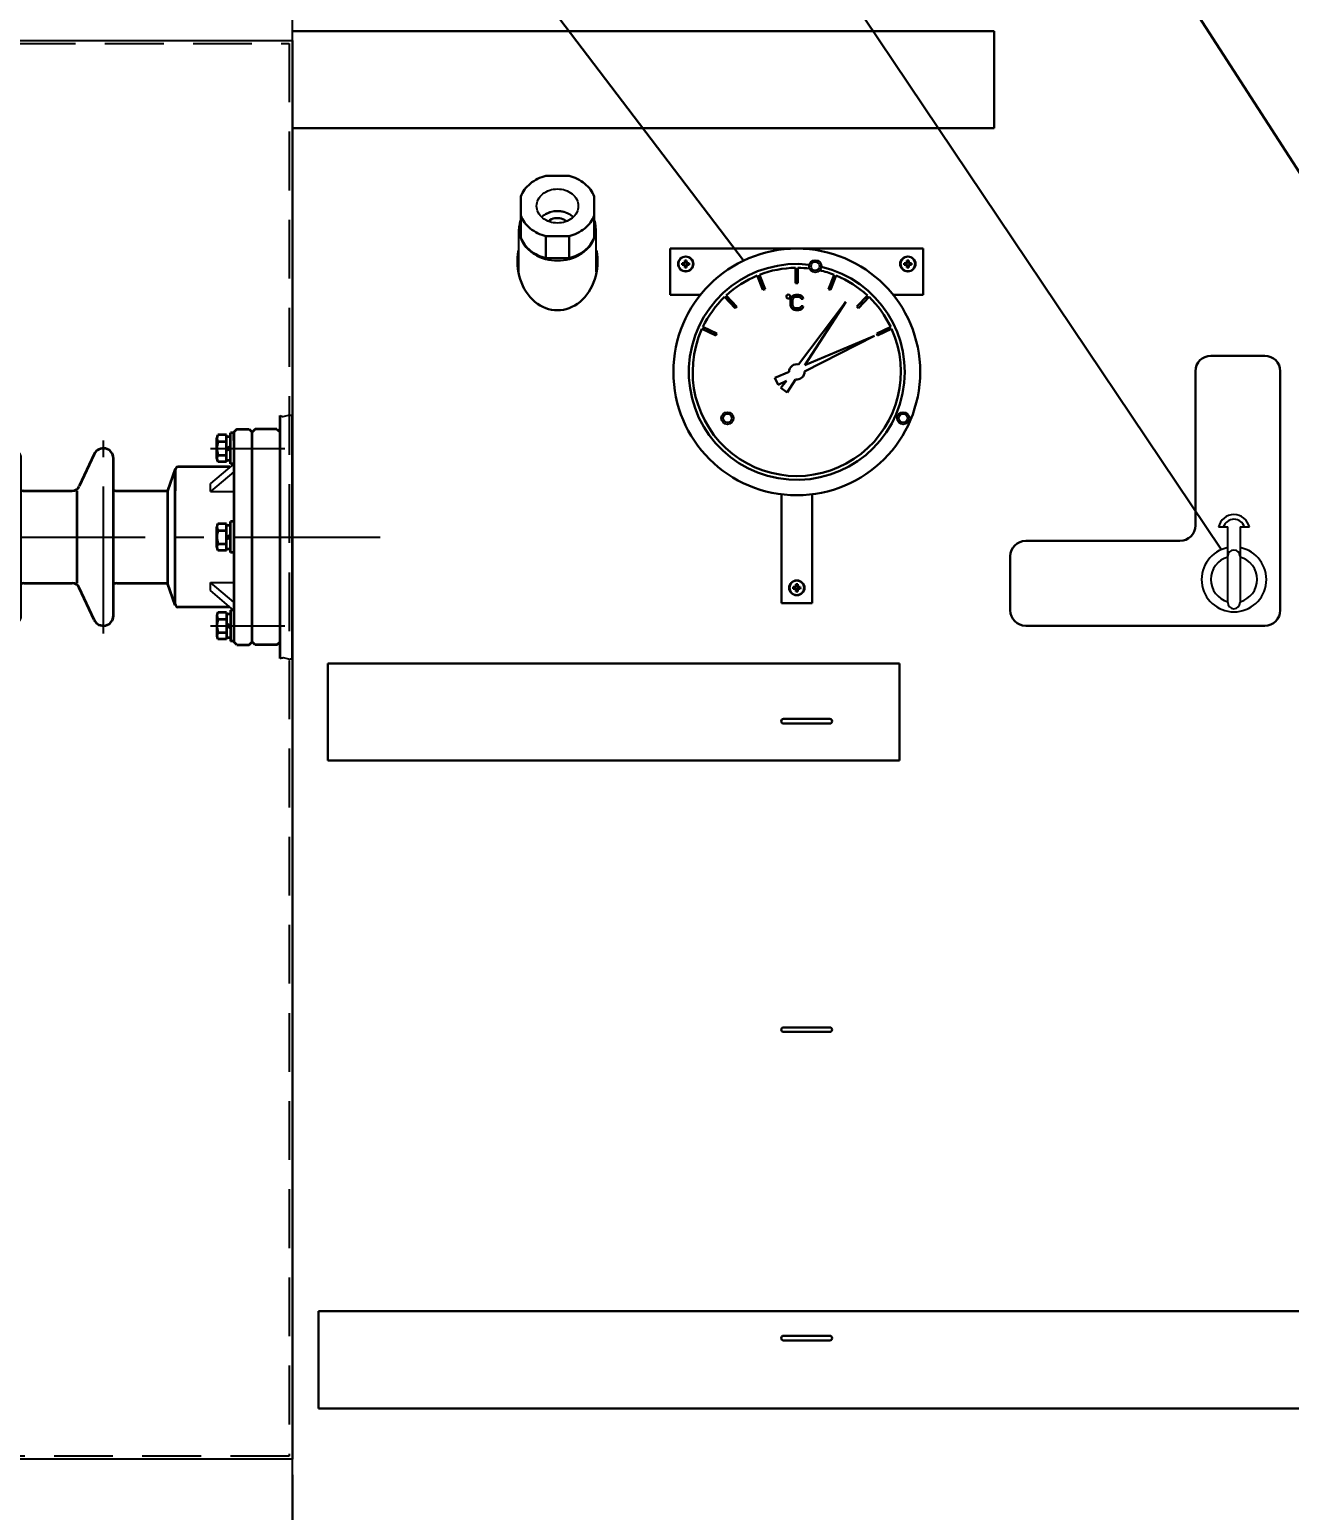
# Model space of a CAD drawing. Extents: x 54056 to 359947, y -41534 to 373650.
# Drawn here: x 79326 to 80143, y -36408 to -35448 of the extents above; entities that cross this region are included whole.
import ezdxf

# ---------------------------------------------------------------- set-up
doc = ezdxf.new("R2010")
doc.units = 0
doc.header["$LTSCALE"] = 3
doc.header["$MEASUREMENT"] = 0
doc.linetypes.add('CENTER', pattern=[50.8, 31.75, -6.35, 6.35, -6.35])
doc.linetypes.add('DASHED', pattern=[19.05, 12.7, -6.35])
doc.layers.get('0').update_dxf_attribs({"linetype": 'CONTINUOUS', "lineweight": 30})
doc.layers.get('DEFPOINTS').update_dxf_attribs({"linetype": 'CONTINUOUS', "lineweight": 20})
for name, color, linetype in [('02___PRT_ALL_AXES', 7, 'CONTINUOUS'), ('CHAMFER', 7, 'CONTINUOUS'), ('ROUNDS', 7, 'CONTINUOUS'), ('中心线', 1, 'CENTER'), ('细实线', 4, 'CONTINUOUS')]:
    doc.layers.add(name, color=color, linetype=linetype)
doc.layers.add('DIM', color=4, linetype='CONTINUOUS', lineweight=20)
doc.layers.add('粗实线', color=7, linetype='CONTINUOUS', lineweight=35)
doc.styles.get("Standard").update_dxf_attribs({"font": 'STFANGSO.TTF', "width": 0.7})
doc.dimstyles.new('1-15', dxfattribs={"dimscale": 20, "dimtxt": 3.5, "dimasz": 2, "dimexe": 1.5, "dimexo": 0.5, "dimgap": 0.5, "dimtad": 1, "dimtoh": 1, "dimdec": 1, "dimdsep": 46, "dimtxsty": 'Standard', "dimcen": 2.5, "dimclrd": 3, "dimclre": 3, "dimclrt": 3, "dimadec": 0, "dimazin": 2, "dimtfac": 1, "dimtdec": 1, "dimtmove": 0, "dimatfit": 2, "dimfxl": 1, "dimarcsym": 0})

# ---------------------------------------------------------------- blocks, each defined once
blk = doc.blocks.new('52')
at = {"color": 7, "linetype": 'Continuous', "lineweight": 25}
for p, q in [((79865.16, -9110.56), (79878, -9095.43)), ((79870.46, -9110.56), (79883.3, -9095.43)), ((79883.3, -9095.43), (79883.3, -9110.56)), ((79942.12, -9095.43), (79942.12, -9110.56)), ((79954.96, -9110.56), (79942.12, -9095.43)), ((79960.26, -9110.56), (79947.43, -9095.43))]:
    blk.add_line(p, q, dxfattribs=at)
for major_axis, start_param, end_param in [((43.42, 33.6), 3.540986, 3.706008), ((43.42, -33.6), 5.71877, 5.883792)]:
    blk.add_ellipse((79912.71, -9057.64), major_axis=major_axis, ratio=0.404719, start_param=start_param, end_param=end_param, dxfattribs=at)
at = {"layer": '中心线'}
for p, q in [((79912.71, -8800.56), (79912.71, -8745.56)), ((79900.21, -8799.56), (79900.21, -8751.56)), ((79925.21, -8799.56), (79925.21, -8751.56)), ((79888.71, -8763.06), (79936.71, -8763.06)), ((79914.71, -8763.06), (79930.71, -8763.06)), ((79888.71, -8788.06), (79936.71, -8788.06)), ((79914.71, -8788.06), (79930.71, -8788.06)), ((79912.71, -8805.5), (79912.71, -9207.56)), ((79912.71, -8805.56), (79912.71, -8842.56)), ((79850.21, -8906.06), (79975.21, -8906.06)), ((79850.21, -8966.06), (79975.21, -8966.06)), ((79850.21, -9026.06), (79975.21, -9026.06)), ((79855.21, -9095.48), (79855.21, -9143.79)), ((79970.21, -9095.48), (79970.21, -9143.79))]:
    blk.add_line(p, q, dxfattribs=at)
at = {"layer": '粗实线'}
for p, q in [((79887.71, -8796.56), (79887.71, -8754.56)), ((79891.71, -8750.56), (79933.71, -8750.56)), ((79937.71, -8796.56), (79937.71, -8754.56)), ((79891.71, -8800.56), (79927.83, -8800.56)), ((79899.71, -8804.56), (79899.71, -8800.56)), ((79925.71, -8804.56), (79925.71, -8800.56)), ((79933.71, -8800.56), (79927.83, -8800.56)), ((79901.71, -8810.56), (79923.71, -8810.56)), ((79901.71, -8840.56), (79901.71, -8810.56)), ((79906.71, -8808.06), (79907.21, -8807.56)), ((79906.71, -8810.56), (79906.71, -8808.06)), ((79906.71, -8808.06), (79918.71, -8808.06)), ((79907.21, -8807.56), (79918.21, -8807.56)), ((79918.71, -8808.06), (79918.21, -8807.56)), ((79918.71, -8808.06), (79918.21, -8807.56)), ((79918.71, -8808.56), (79918.71, -8808.06)), ((79918.71, -8810.56), (79918.71, -8808.06)), ((79923.71, -8840.56), (79923.71, -8810.56)), ((79901.71, -8840.56), (79923.71, -8840.56)), ((79906.71, -8845.56), (79906.71, -8840.56)), ((79918.71, -8845.56), (79918.71, -8840.56)), ((79901.74, -8852.63), (79901.74, -8846.29)), ((79904.48, -8845.56), (79920.94, -8845.56)), ((79907.23, -8846.29), (79907.23, -8852.63)), ((79918.2, -8846.29), (79918.2, -8852.63)), ((79923.68, -8852.63), (79923.68, -8846.29)), ((79901.21, -8854.56), (79924.21, -8854.56)), ((79901.71, -8854.56), (79901.71, -8853.36)), ((79901.71, -8853.36), (79923.71, -8853.36)), ((79923.71, -8854.56), (79923.71, -8853.36)), ((79889.71, -8872.56), (79889.71, -8874.06)), ((79891.21, -8875.56), (79934.21, -8875.56)), ((79897.21, -8875.56), (79897.21, -8879.15)), ((79928.21, -8875.56), (79928.21, -8879.15)), ((79928.21, -8875.56), (79934.21, -8875.56)), ((79935.71, -8872.56), (79935.71, -8874.06)), ((79858.96, -8900.17), (79894.32, -8883.68)), ((79928.21, -8882.33), (79897.21, -8882.33)), ((79966.46, -8900.17), (79931.1, -8883.68)), ((79861.71, -8912.56), (79929.01, -8912.56)), ((79882.71, -8914.56), (79882.71, -8945.91)), ((79929.01, -8912.56), (79963.71, -8912.56)), ((79942.71, -8914.56), (79942.71, -8945.91)), ((79858.96, -8960.17), (79879.82, -8950.44)), ((79882.71, -8949.1), (79942.71, -8949.1)), ((79966.46, -8960.17), (79945.6, -8950.44)), ((79861.71, -8972.56), (79963.71, -8972.56)), ((79882.71, -8974.56), (79882.71, -9005.91)), ((79942.71, -8974.56), (79942.71, -9005.91)), ((79858.96, -9020.17), (79879.82, -9010.44)), ((79882.71, -9009.1), (79942.71, -9009.1)), ((79966.46, -9020.17), (79945.6, -9010.44)), ((79861.71, -9032.56), (79963.71, -9032.56)), ((79882.71, -9034.56), (79882.71, -9067.52)), ((79942.71, -9034.56), (79942.71, -9067.52)), ((79868.53, -9072.68), (79882.71, -9067.52)), ((79869.21, -9072.56), (79956.21, -9072.56)), ((79942.71, -9067.52), (79882.71, -9067.52)), ((79956.9, -9072.68), (79942.71, -9067.52)), ((79956.21, -9072.56), (79942.71, -9072.56)), ((79867.21, -9108.14), (79867.21, -9074.56)), ((79958.21, -9108.14), (79958.21, -9074.56)), ((79846.55, -9105.89), (79846.55, -9100.22)), ((79861.71, -9099.64), (79848.72, -9099.64)), ((79850.88, -9100.22), (79850.88, -9105.89)), ((79859.54, -9100.22), (79859.54, -9105.89)), ((79863.87, -9105.89), (79863.87, -9100.22)), ((79904.05, -9105.89), (79904.05, -9100.22)), ((79906.22, -9099.64), (79919.21, -9099.64)), ((79908.38, -9100.22), (79908.38, -9105.89)), ((79917.04, -9100.22), (79917.04, -9105.89)), ((79921.37, -9105.89), (79921.37, -9100.22)), ((79961.55, -9105.89), (79961.55, -9100.22)), ((79963.72, -9099.64), (79976.71, -9099.64)), ((79965.88, -9100.22), (79965.88, -9105.89)), ((79974.54, -9100.22), (79974.54, -9105.89)), ((79978.87, -9105.89), (79978.87, -9100.22)), ((79842.71, -9112.56), (79844.71, -9110.56)), ((79980.71, -9110.56), (79844.71, -9110.56)), ((79865.21, -9108.48), (79845.21, -9108.48)), ((79845.21, -9110.56), (79845.21, -9108.48)), ((79863.87, -9105.89), (79846.55, -9105.89)), ((79847.54, -9105.89), (79847.54, -9108.48)), ((79855.21, -9105.89), (79853.72, -9108.48)), ((79856.7, -9105.89), (79855.21, -9108.48)), ((79862.88, -9105.89), (79862.88, -9108.48)), ((79865.21, -9110.56), (79865.21, -9108.48)), ((79902.71, -9108.48), (79922.71, -9108.48)), ((79902.71, -9110.56), (79902.71, -9108.48)), ((79904.05, -9105.89), (79921.37, -9105.89)), ((79905.04, -9105.89), (79905.04, -9108.48)), ((79911.22, -9105.89), (79912.71, -9108.48)), ((79912.71, -9105.89), (79914.2, -9108.48)), ((79920.38, -9105.89), (79920.38, -9108.48)), ((79922.71, -9110.56), (79922.71, -9108.48)), ((79960.21, -9108.48), (79980.21, -9108.48)), ((79960.21, -9110.56), (79960.21, -9108.48)), ((79961.55, -9105.89), (79978.87, -9105.89)), ((79962.54, -9105.89), (79962.54, -9108.48)), ((79968.72, -9105.89), (79970.21, -9108.48)), ((79970.21, -9105.89), (79971.7, -9108.48)), ((79975.21, -9110.56), (79980.71, -9110.56)), ((79977.88, -9105.89), (79977.88, -9108.48)), ((79980.21, -9110.56), (79980.21, -9108.48)), ((79982.71, -9112.56), (79980.71, -9110.56)), ((79842.71, -9112.56), (79842.71, -9120.56)), ((79842.71, -9120.56), (79844.71, -9122.56)), ((79982.71, -9120.56), (79980.71, -9122.56)), ((79982.71, -9112.56), (79982.71, -9120.56)), ((79842.71, -9124.56), (79844.71, -9122.56)), ((79842.71, -9138.56), (79842.71, -9124.56)), ((79844.71, -9122.56), (79980.71, -9122.56)), ((79982.71, -9124.56), (79980.71, -9122.56)), ((79982.71, -9138.56), (79982.71, -9124.56)), ((79842.71, -9138.56), (79844.71, -9140.56)), ((79982.71, -9138.56), (79980.71, -9140.56)), ((79833.85, -9148.56), (79991.58, -9148.56)), ((79833.93, -9140.56), (79991.49, -9140.56))]:
    blk.add_line(p, q, dxfattribs=at)
at = {"layer": '粗实线', "ltscale": 0.25}
for p, q in [((79900.21, -8855.56), (79900.21, -8857.56)), ((79925.21, -8855.56), (79925.21, -8857.56))]:
    blk.add_line(p, q, dxfattribs=at)
at = {"layer": '粗实线'}
for centre in [(79900.21, -8763.06), (79925.21, -8763.06), (79900.21, -8788.06), (79925.21, -8788.06)]:
    blk.add_circle(centre, 6.5, dxfattribs=at)
for centre, radius, start, end in [((79891.71, -8754.56), 4, 90, 180), ((79933.71, -8754.56), 4, 0, 90), ((79891.71, -8796.56), 4, 180, 270), ((79933.71, -8796.56), 4, 270, 0), ((79904.71, -8804.56), 5, 180, 216.8699), ((79896.71, -8810.56), 5, 0, 36.8699), ((79928.71, -8810.56), 5, 143.1301, 180), ((79920.71, -8804.56), 5, 323.1301, 0), ((79904.48, -8851.04), 5.48, 60, 120), ((79912.71, -8866.4), 20.84, 74.73852, 105.26148), ((79920.94, -8851.04), 5.48, 60, 120), ((79905.51, -8872.44), 15.8, 109.5851, 180.43086), ((79901.21, -8855.56), 1, 90, 180), ((79904.48, -8847.88), 5.48, 240, 300), ((79912.71, -8832.52), 20.84, 254.73852, 285.26148), ((79920.94, -8847.88), 5.48, 240, 300), ((79924.21, -8855.56), 1, 0, 90), ((79919.92, -8872.44), 15.8, 359.56914, 70.4149), ((79891.21, -8874.06), 1.5, 180, 270), ((79892.21, -8879.15), 5, 295, 0), ((79933.21, -8879.15), 5, 180, 245), ((79934.21, -8874.06), 1.5, 270, 0), ((79861.71, -8906.06), 6.5, 115, 270), ((79963.71, -8906.06), 6.5, 270, 65), ((79877.71, -8914.56), 5, 0, 23.57818), ((79947.71, -8914.56), 5, 156.42182, 180), ((79877.71, -8945.91), 5, 295, 0), ((79947.71, -8945.91), 5, 180, 245), ((79861.71, -8966.06), 6.5, 115, 270), ((79963.71, -8966.06), 6.5, 270, 65), ((79877.71, -8974.56), 5, 0, 23.57818), ((79947.71, -8974.56), 5, 156.42182, 180), ((79877.71, -9005.91), 5, 295, 0), ((79947.71, -9005.91), 5, 180, 245), ((79861.71, -9026.06), 6.5, 115, 270), ((79963.71, -9026.06), 6.5, 270, 65), ((79877.71, -9034.56), 5, 0, 23.57818), ((79947.71, -9034.56), 5, 156.42182, 180), ((79869.21, -9074.56), 2, 90, 180), ((79956.21, -9074.56), 2, 0, 90), ((79848.72, -9103.97), 4.33, 60, 120), ((79855.21, -9116.09), 16.45, 74.73852, 105.26148), ((79861.71, -9103.97), 4.33, 60, 120), ((79906.22, -9103.97), 4.33, 60, 120), ((79912.71, -9116.09), 16.45, 74.73852, 105.26148), ((79919.21, -9103.97), 4.33, 60, 120), ((79963.72, -9103.97), 4.33, 60, 120), ((79970.21, -9116.09), 16.45, 74.73852, 105.26148), ((79976.71, -9103.97), 4.33, 60, 120)]:
    blk.add_arc(centre, radius, start, end, dxfattribs=at)
at = {"layer": '细实线'}
for p, q in [((79907.21, -8810.56), (79907.21, -8807.56)), ((79918.21, -8809.13), (79918.21, -8807.56)), ((79918.21, -8810.56), (79918.21, -8807.56)), ((79907.21, -8845.56), (79907.21, -8840.56)), ((79918.21, -8845.56), (79918.21, -8840.56))]:
    blk.add_line(p, q, dxfattribs=at)
at = {"layer": '细实线', "color": 0}
for points in [[(79833.93, -9140.56), (79834.26, -9141.28), (79834.95, -9143.1), (79833.36, -9145.76), (79833.64, -9147.73), (79833.85, -9148.56)], [(79991.49, -9140.56), (79991.16, -9141.28), (79990.47, -9143.1), (79992.06, -9145.76), (79991.78, -9147.73), (79991.58, -9148.56)]]:
    blk.add_open_spline(points, degree=3, knots=[0, 0, 0, 0, 28856.806042, 73496.426609, 105420.440263, 105420.440263, 105420.440263, 105420.440263], dxfattribs=at)
blk = doc.blocks.new('*D74')
at = {"color": 3, "linetype": 'ByBlock', "lineweight": -2, "transparency": 16777216}
for p, q in [((78801.74, -36294.33), (78801.74, -37128.15)), ((79496.74, -36385.15), (79496.74, -37128.15)), ((79456.74, -37098.15), (78841.74, -37098.15))]:
    blk.add_line(p, q, dxfattribs=at)
at = {"color": 3, "linetype": 'ByBlock', "transparency": 16777216}
for points in [[(78841.74, -37091.49), (78841.74, -37104.82), (78801.74, -37098.15)], [(79456.74, -37091.49), (79456.74, -37104.82), (79496.74, -37098.15)]]:
    blk.add_solid(points, dxfattribs=at)
at = {"layer": 'DEFPOINTS', "color": 0, "linetype": 'ByBlock', "transparency": 16777216}
for p in [(78801.74, -36284.33), (79496.74, -36375.15), (78801.74, -37098.15)]:
    blk.add_point(p, dxfattribs=at)
at = {"color": 3, "linetype": 'ByBlock', "lineweight": 30, "transparency": 16777216, "insert": (79149.24, -37052.15), "char_height": 70, "attachment_point": 5}
blk.add_mtext('695', dxfattribs=at)
blk = doc.blocks.new('*D75')
at = {"color": 3, "linetype": 'ByBlock', "lineweight": -2, "transparency": 16777216}
for p, q in [((78739.24, -35940.1), (78739.24, -37241.77)), ((79496.74, -36471.96), (79496.74, -37241.77)), ((78779.24, -37211.77), (79456.74, -37211.77))]:
    blk.add_line(p, q, dxfattribs=at)
at = {"color": 3, "linetype": 'ByBlock', "transparency": 16777216}
for points in [[(78779.24, -37205.1), (78779.24, -37218.44), (78739.24, -37211.77)], [(79456.74, -37205.1), (79456.74, -37218.44), (79496.74, -37211.77)]]:
    blk.add_solid(points, dxfattribs=at)
at = {"layer": 'DEFPOINTS', "color": 0, "linetype": 'ByBlock', "transparency": 16777216}
for p in [(78739.24, -35930.1), (79496.74, -36461.96), (79496.74, -37211.77)]:
    blk.add_point(p, dxfattribs=at)
at = {"color": 3, "linetype": 'ByBlock', "lineweight": 30, "transparency": 16777216, "insert": (79117.99, -37165.92), "char_height": 70, "attachment_point": 5}
blk.add_mtext('757.5', dxfattribs=at)
blk = doc.blocks.new('*D76')
at = {"color": 3, "linetype": 'ByBlock', "lineweight": -2, "transparency": 16777216}
for p, q in [((79359.7, -36375.15), (78355.52, -36375.15)), ((78385.52, -36415.15), (78385.52, -37325.15)), ((79823.74, -37365.15), (78355.52, -37365.15))]:
    blk.add_line(p, q, dxfattribs=at)
at = {"color": 3, "linetype": 'ByBlock', "transparency": 16777216}
for points in [[(78378.86, -36415.15), (78392.19, -36415.15), (78385.52, -36375.15)], [(78378.86, -37325.15), (78392.19, -37325.15), (78385.52, -37365.15)]]:
    blk.add_solid(points, dxfattribs=at)
at = {"layer": 'DEFPOINTS', "color": 0, "linetype": 'ByBlock', "transparency": 16777216}
for p in [(79369.7, -36375.15), (78385.52, -37365.15), (79833.74, -37365.15)]:
    blk.add_point(p, dxfattribs=at)
at = {"color": 3, "linetype": 'ByBlock', "lineweight": 30, "transparency": 16777216, "insert": (78339.68, -36870.15), "char_height": 70, "attachment_point": 5, "rotation": 90}
blk.add_mtext('735', dxfattribs=at)
blk = doc.blocks.new('*D79')
at = {"color": 3, "linetype": 'ByBlock', "lineweight": -2, "transparency": 16777216}
for p, q in [((79743.24, -35205.15), (78150.49, -35205.15)), ((78180.49, -35245.15), (78180.49, -37325.15)), ((79743.24, -37365.15), (78150.49, -37365.15))]:
    blk.add_line(p, q, dxfattribs=at)
at = {"color": 3, "linetype": 'ByBlock', "transparency": 16777216}
for points in [[(78173.83, -35245.15), (78187.16, -35245.15), (78180.49, -35205.15)], [(78173.83, -37325.15), (78187.16, -37325.15), (78180.49, -37365.15)]]:
    blk.add_solid(points, dxfattribs=at)
at = {"layer": 'DEFPOINTS', "color": 0, "linetype": 'ByBlock', "transparency": 16777216}
for p in [(79753.24, -35205.15), (78180.49, -37365.15), (79753.24, -37365.15)]:
    blk.add_point(p, dxfattribs=at)
at = {"color": 3, "linetype": 'ByBlock', "lineweight": 30, "transparency": 16777216, "insert": (78134.49, -36285.15), "char_height": 70, "attachment_point": 5, "rotation": 90}
blk.add_mtext('1915', dxfattribs=at)
blk = doc.blocks.new('*D80')
at = {"color": 3, "linetype": 'ByBlock', "lineweight": -2, "transparency": 16777216}
for p, q in [((80402.74, -35010.15), (78008.98, -35010.15)), ((78038.98, -35050.15), (78038.98, -37325.15)), ((78746.13, -37365.15), (78008.98, -37365.15))]:
    blk.add_line(p, q, dxfattribs=at)
at = {"color": 3, "linetype": 'ByBlock', "transparency": 16777216}
for points in [[(78032.32, -35050.15), (78045.65, -35050.15), (78038.98, -35010.15)], [(78032.32, -37325.15), (78045.65, -37325.15), (78038.98, -37365.15)]]:
    blk.add_solid(points, dxfattribs=at)
at = {"layer": 'DEFPOINTS', "color": 0, "linetype": 'ByBlock', "transparency": 16777216}
for p in [(80412.74, -35010.15), (78038.98, -37365.15), (78756.13, -37365.15)]:
    blk.add_point(p, dxfattribs=at)
at = {"color": 3, "linetype": 'ByBlock', "lineweight": 30, "transparency": 16777216, "insert": (77993.14, -36187.65), "char_height": 70, "attachment_point": 5, "rotation": 90}
blk.add_mtext('2105', dxfattribs=at)

msp = doc.modelspace()

# ---------------------------------------------------------------- linework, layer by layer
at = {"color": 1, "linetype": 'ByBlock'}
for p, q in [((80308.443, -35787.438), (79727.642, -34885.742)), ((79789.219, -35597.94), (79252.857, -34891.685)), ((80098.743, -35784.861), (79498.809, -34891.685))]:
    msp.add_line(p, q, dxfattribs=at)
at = {"color": 7, "linetype": 'Continuous'}
for p, q in [((79519.74, -35449.153), (79496.74, -35449.153)), ((79519.74, -35449.153), (79951.705, -35449.153)), ((79951.705, -35449.153), (79951.705, -35512.153)), ((79496.74, -35512.153), (79519.74, -35512.153)), ((79951.705, -35512.153), (79519.74, -35512.153)), ((79676.111, -35542.987), (79661.111, -35542.987)), ((79644.763, -35583.005), (79644.763, -35556.378)), ((79692.46, -35583.005), (79692.46, -35556.378)), ((79661.111, -35596.397), (79661.111, -35582.058)), ((79661.111, -35582.058), (79676.111, -35582.058)), ((79676.111, -35596.397), (79676.111, -35582.058)), ((79741.76, -35590.099), (79741.76, -35620.099)), ((79905.76, -35590.099), (79741.76, -35590.099)), ((79905.76, -35590.099), (79905.76, -35620.099)), ((79661.111, -35596.397), (79676.111, -35596.397)), ((79749.47, -35599.512), (79750.61, -35599.784)), ((79749.47, -35600.686), (79750.61, -35600.414)), ((79750.61, -35599.784), (79750.61, -35600.414)), ((79751.445, -35599.784), (79750.61, -35599.784)), ((79750.61, -35600.414), (79751.445, -35600.414)), ((79751.14, -35599.479), (79751.445, -35599.784)), ((79751.14, -35600.719), (79751.445, -35600.414)), ((79751.173, -35597.809), (79751.445, -35598.949)), ((79751.173, -35602.389), (79751.445, -35601.249)), ((79751.445, -35598.949), (79751.445, -35599.784)), ((79752.075, -35598.949), (79751.445, -35598.949)), ((79751.445, -35600.414), (79751.445, -35601.249)), ((79751.445, -35601.249), (79752.075, -35601.249)), ((79752.346, -35597.809), (79752.075, -35598.949)), ((79752.075, -35599.784), (79752.075, -35598.949)), ((79752.379, -35599.479), (79752.075, -35599.784)), ((79752.91, -35599.784), (79752.075, -35599.784)), ((79752.075, -35601.249), (79752.075, -35600.414)), ((79752.379, -35600.719), (79752.075, -35600.414)), ((79752.075, -35600.414), (79752.91, -35600.414)), ((79752.346, -35602.389), (79752.075, -35601.249)), ((79754.05, -35599.512), (79752.91, -35599.784)), ((79752.91, -35600.414), (79752.91, -35599.784)), ((79754.05, -35600.686), (79752.91, -35600.414)), ((79893.47, -35599.512), (79894.61, -35599.784)), ((79893.47, -35600.686), (79894.61, -35600.414)), ((79894.61, -35599.784), (79894.61, -35600.414)), ((79895.445, -35599.784), (79894.61, -35599.784)), ((79894.61, -35600.414), (79895.445, -35600.414)), ((79895.14, -35599.479), (79895.445, -35599.784)), ((79895.14, -35600.719), (79895.445, -35600.414)), ((79895.173, -35597.809), (79895.445, -35598.949)), ((79895.173, -35602.389), (79895.445, -35601.249)), ((79895.445, -35598.949), (79895.445, -35599.784)), ((79896.075, -35598.949), (79895.445, -35598.949)), ((79895.445, -35600.414), (79895.445, -35601.249)), ((79895.445, -35601.249), (79896.075, -35601.249)), ((79896.346, -35597.809), (79896.075, -35598.949)), ((79896.075, -35599.784), (79896.075, -35598.949)), ((79896.379, -35599.479), (79896.075, -35599.784)), ((79896.91, -35599.784), (79896.075, -35599.784)), ((79896.075, -35601.249), (79896.075, -35600.414)), ((79896.379, -35600.719), (79896.075, -35600.414)), ((79896.075, -35600.414), (79896.91, -35600.414)), ((79896.346, -35602.389), (79896.075, -35601.249)), ((79898.05, -35599.512), (79896.91, -35599.784)), ((79896.91, -35600.414), (79896.91, -35599.784)), ((79898.05, -35600.686), (79896.91, -35600.414)), ((79798.145, -35607.648), (79801.824, -35616.9)), ((79803.184, -35616.406), (79799.488, -35607.114)), ((79823.012, -35602.603), (79823.015, -35612.56)), ((79824.461, -35612.603), (79824.457, -35602.603)), ((79847.984, -35607.096), (79844.312, -35616.351)), ((79845.64, -35616.924), (79849.328, -35607.629)), ((79741.76, -35620.099), (79761.596, -35620.099)), ((79801.824, -35616.9), (79803.184, -35616.406)), ((79822.051, -35620.312), (79821.218, -35620.738)), ((79823.093, -35620.099), (79822.051, -35620.312)), ((79823.015, -35612.56), (79824.461, -35612.603)), ((79824.968, -35620.099), (79823.093, -35620.099)), ((79826.01, -35620.312), (79824.968, -35620.099)), ((79826.843, -35620.738), (79826.01, -35620.312)), ((79844.312, -35616.351), (79845.64, -35616.924)), ((79869.534, -35620.491), (79862.704, -35627.736)), ((79905.76, -35620.099), (79885.924, -35620.099)), ((79776.897, -35621.518), (79783.733, -35628.758)), ((79784.814, -35627.796), (79777.948, -35620.525)), ((79783.733, -35628.758), (79784.814, -35627.796)), ((79819.968, -35622.44), (79819.76, -35623.504)), ((79819.76, -35623.504), (79819.76, -35626.695)), ((79819.76, -35626.695), (79819.968, -35627.759)), ((79820.385, -35621.589), (79819.968, -35622.44)), ((79819.968, -35627.759), (79820.385, -35628.61)), ((79821.218, -35620.738), (79820.385, -35621.589)), ((79820.385, -35628.61), (79821.218, -35629.461)), ((79821.01, -35623.504), (79821.218, -35622.652)), ((79821.01, -35626.695), (79821.01, -35623.504)), ((79821.218, -35627.546), (79821.01, -35626.695)), ((79821.218, -35622.652), (79821.635, -35622.014)), ((79821.635, -35628.184), (79821.218, -35627.546)), ((79821.218, -35629.461), (79822.051, -35629.886)), ((79821.635, -35622.014), (79822.26, -35621.589)), ((79822.26, -35628.61), (79821.635, -35628.184)), ((79822.051, -35629.886), (79823.093, -35630.099)), ((79822.26, -35621.589), (79823.093, -35621.376)), ((79823.093, -35628.823), (79822.26, -35628.61)), ((79823.093, -35621.376), (79824.968, -35621.376)), ((79824.968, -35628.823), (79823.093, -35628.823)), ((79823.093, -35630.099), (79824.968, -35630.099)), ((79855.621, -35624.597), (79824.943, -35665.241)), ((79824.968, -35621.376), (79825.801, -35621.589)), ((79825.801, -35628.61), (79824.968, -35628.823)), ((79824.968, -35630.099), (79826.01, -35629.886)), ((79825.801, -35621.589), (79826.426, -35622.014)), ((79826.426, -35628.184), (79825.801, -35628.61)), ((79826.01, -35629.886), (79826.843, -35629.461)), ((79826.426, -35622.014), (79826.635, -35622.652)), ((79826.635, -35627.546), (79826.426, -35628.184)), ((79826.635, -35622.652), (79827.885, -35622.652)), ((79827.885, -35627.546), (79826.635, -35627.546)), ((79827.676, -35621.589), (79826.843, -35620.738)), ((79826.843, -35629.461), (79827.676, -35628.61)), ((79827.885, -35622.652), (79827.676, -35621.589)), ((79827.676, -35628.61), (79827.885, -35627.546)), ((79828.941, -35665.752), (79855.621, -35624.597)), ((79862.704, -35627.736), (79863.726, -35628.759)), ((79863.726, -35628.759), (79870.586, -35621.483)), ((79762.272, -35642.252), (79771.297, -35646.457)), ((79771.947, -35645.164), (79762.882, -35640.942)), ((79771.297, -35646.457), (79771.947, -35645.164)), ((79828.749, -35669.778), (79874.103, -35646.624)), ((79874.103, -35646.624), (79828.941, -35665.752)), ((79884.616, -35640.896), (79875.593, -35645.108)), ((79875.593, -35645.108), (79876.166, -35646.436)), ((79876.166, -35646.436), (79885.227, -35642.207)), ((80127.16, -35659.653), (80092.16, -35659.653)), ((79818.76, -35670.064), (79809.605, -35673.941)), ((79809.605, -35673.941), (79811.718, -35678.473)), ((79811.718, -35678.473), (79816.985, -35675.784)), ((79816.985, -35675.784), (79813.422, -35680.504)), ((79817.518, -35683.372), (79822.926, -35675.029)), ((80082.16, -35669.653), (80082.16, -35769.653)), ((80137.16, -35824.653), (80137.16, -35669.653)), ((79813.422, -35680.504), (79817.518, -35683.372)), ((79813.76, -35749.269), (79813.76, -35820.099)), ((79833.76, -35749.269), (79833.76, -35820.099)), ((80072.16, -35779.653), (79972.16, -35779.653)), ((79962.16, -35789.653), (79962.16, -35824.653)), ((79821.47, -35809.512), (79822.61, -35809.784)), ((79821.47, -35810.686), (79822.61, -35810.414)), ((79822.61, -35809.784), (79822.61, -35810.414)), ((79823.445, -35809.784), (79822.61, -35809.784)), ((79822.61, -35810.414), (79823.445, -35810.414)), ((79823.14, -35809.479), (79823.445, -35809.784)), ((79823.14, -35810.719), (79823.445, -35810.414)), ((79823.173, -35807.809), (79823.445, -35808.949)), ((79823.173, -35812.389), (79823.445, -35811.249)), ((79823.445, -35808.949), (79823.445, -35809.784)), ((79824.075, -35808.949), (79823.445, -35808.949)), ((79823.445, -35810.414), (79823.445, -35811.249)), ((79823.445, -35811.249), (79824.075, -35811.249)), ((79824.346, -35807.809), (79824.075, -35808.949)), ((79824.075, -35809.784), (79824.075, -35808.949)), ((79824.379, -35809.479), (79824.075, -35809.784)), ((79824.91, -35809.784), (79824.075, -35809.784)), ((79824.075, -35811.249), (79824.075, -35810.414)), ((79824.379, -35810.719), (79824.075, -35810.414)), ((79824.075, -35810.414), (79824.91, -35810.414)), ((79824.346, -35812.389), (79824.075, -35811.249)), ((79826.05, -35809.512), (79824.91, -35809.784)), ((79824.91, -35810.414), (79824.91, -35809.784)), ((79826.05, -35810.686), (79824.91, -35810.414)), ((79833.76, -35820.099), (79813.76, -35820.099)), ((79972.16, -35834.653), (80127.16, -35834.653)), ((79890.325, -35859.153), (79519.74, -35859.153)), ((79519.74, -35859.153), (79519.74, -35922.153)), ((79890.325, -35859.153), (79890.325, -35922.153)), ((79845.175, -35895.08), (79815.175, -35895.08)), ((79845.175, -35898.08), (79815.175, -35898.08)), ((79519.74, -35922.153), (79890.325, -35922.153)), ((79845.175, -36095.08), (79815.175, -36095.08)), ((79845.175, -36098.08), (79815.175, -36098.08)), ((79513.74, -36342.153), (79513.74, -36279.153)), ((79513.74, -36279.153), (81299.74, -36279.153)), ((79845.175, -36295.08), (79815.175, -36295.08)), ((79845.175, -36298.08), (79815.175, -36298.08)), ((81299.74, -36342.153), (79513.74, -36342.153))]:
    msp.add_line(p, q, dxfattribs=at)
for centre, radius in [((79823.76, -35670.099), 80), ((79751.76, -35600.099), 4.75), ((79895.76, -35600.099), 4.75), ((79818.26, -35621.256), 1.25), ((79823.76, -35810.099), 4.75)]:
    msp.add_circle(centre, radius, dxfattribs=at)
for centre, radius, start, end in [((79768.81, -35600.1), 19.349, 178.263029, 181.736971), ((79751.76, -35617.153), 19.353, 88.262387, 91.737613), ((79823.76, -35670.099), 70, 83.336526, 76.812438), ((79734.709, -35600.1), 19.349, 358.263029, 1.736971), ((79912.81, -35600.1), 19.349, 178.263029, 181.736971), ((79895.76, -35617.153), 19.353, 88.262387, 91.737613), ((79878.709, -35600.1), 19.349, 358.263029, 1.736971), ((79751.76, -35583.046), 19.353, 268.262387, 271.737613), ((79823.76, -35670.099), 67.5, 112.301545, 132.740981), ((79823.76, -35670.099), 67.5, 90.634878, 111.074315), ((79823.76, -35670.099), 67.5, 82.928437, 89.407648), ((79823.76, -35670.099), 67.5, 68.968211, 77.236189), ((79823.76, -35670.099), 67.5, 47.301545, 67.740981), ((79895.76, -35583.046), 19.353, 268.262387, 271.737613), ((79823.76, -35670.099), 67.5, 133.968211, 154.407648), ((79823.76, -35670.099), 67.5, 25.634878, 46.074315), ((79823.76, -35670.099), 67.5, 155.634878, 24.407648), ((79823.76, -35670.099), 5, 76.315288, 179.593895), ((80092.16, -35669.653), 10, 90, 180), ((80127.16, -35669.653), 10, 0, 90), ((79823.76, -35670.099), 5, 260.406105, 3.684712), ((80072.16, -35769.653), 10, 270, 0), ((79972.16, -35789.653), 10, 90, 180), ((79840.81, -35810.1), 19.349, 178.263029, 181.736971), ((79823.76, -35827.153), 19.353, 88.262387, 91.737613), ((79823.76, -35793.046), 19.353, 268.262387, 271.737613), ((79806.709, -35810.1), 19.349, 358.263029, 1.736971), ((79972.16, -35824.653), 10, 180, 270), ((80127.16, -35824.653), 10, 270, 0), ((79815.175, -35896.58), 1.5, 90, 270), ((79845.175, -35896.58), 1.5, 270, 90), ((79815.175, -36096.58), 1.5, 90, 270), ((79845.175, -36096.58), 1.5, 270, 90), ((79815.175, -36296.58), 1.5, 90, 270), ((79845.175, -36296.58), 1.5, 270, 90)]:
    msp.add_arc(centre, radius, start, end, dxfattribs=at)
msp.add_ellipse((79668.611, -35598.368), major_axis=(0, 31.74), ratio=0.819152, start_param=1.349485, end_param=4.9335548, dxfattribs=at)
for points, knots in [([(79661.111, -35542.987), (79657.443, -35543.932), (79650.665, -35547.118), (79646.002, -35553.151), (79644.763, -35556.378)], [0, 0, 0, 0, 0.522807, 1, 1, 1, 1]), ([(79692.46, -35556.378), (79691.221, -35553.151), (79686.558, -35547.118), (79679.78, -35543.932), (79676.111, -35542.987)], [0, 0, 0, 0, 0.477193, 1, 1, 1, 1]), ([(79644.763, -35568.666), (79646.002, -35571.894), (79650.665, -35577.926), (79657.443, -35581.113), (79661.111, -35582.058)], [0, 0, 0, 0, 0.477193, 1, 1, 1, 1]), ([(79668.611, -35570.308), (79668.06, -35570.308), (79665.95, -35570.482), (79663.874, -35571.394), (79662.708, -35572.439)], [0, 0, 0, 0, 0.2604031, 1, 1, 1, 1]), ([(79674.515, -35572.439), (79674.135, -35572.098), (79672.41, -35570.85), (79670.219, -35570.308), (79668.611, -35570.308)], [0, 0, 0, 0, 0.241056, 1, 1, 1, 1]), ([(79676.111, -35582.058), (79679.78, -35581.113), (79686.558, -35577.926), (79691.221, -35571.894), (79692.46, -35568.666)], [0, 0, 0, 0, 0.522807, 1, 1, 1, 1]), ([(79644.763, -35583.005), (79646.002, -35586.233), (79650.665, -35592.265), (79657.443, -35595.452), (79661.111, -35596.397)], [0, 0, 0, 0, 0.477193, 1, 1, 1, 1]), ([(79676.111, -35596.397), (79679.78, -35595.452), (79686.558, -35592.265), (79691.221, -35586.233), (79692.46, -35583.005)], [0, 0, 0, 0, 0.522807, 1, 1, 1, 1]), ([(79749.47, -35599.512), (79749.607, -35599.508), (79750.163, -35599.492), (79750.72, -35599.483), (79751.14, -35599.479)], [0, 0, 0, 0, 0.2459845, 1, 1, 1, 1]), ([(79751.14, -35600.719), (79750.999, -35600.718), (79750.442, -35600.712), (79749.885, -35600.699), (79749.47, -35600.686)], [0, 0, 0, 0, 0.2533208, 1, 1, 1, 1]), ([(79751.14, -35599.479), (79751.141, -35599.338), (79751.147, -35598.782), (79751.16, -35598.225), (79751.173, -35597.809)], [0, 0, 0, 0, 0.253322, 1, 1, 1, 1]), ([(79751.173, -35602.389), (79751.168, -35602.252), (79751.153, -35601.696), (79751.143, -35601.139), (79751.14, -35600.719)], [0, 0, 0, 0, 0.2459842, 1, 1, 1, 1]), ([(79752.346, -35597.809), (79752.351, -35597.946), (79752.367, -35598.503), (79752.376, -35599.06), (79752.379, -35599.479)], [0, 0, 0, 0, 0.2459842, 1, 1, 1, 1]), ([(79752.379, -35600.719), (79752.378, -35600.86), (79752.372, -35601.417), (79752.36, -35601.974), (79752.346, -35602.389)], [0, 0, 0, 0, 0.253322, 1, 1, 1, 1]), ([(79752.379, -35599.479), (79752.521, -35599.481), (79753.077, -35599.487), (79753.634, -35599.499), (79754.05, -35599.512)], [0, 0, 0, 0, 0.2533208, 1, 1, 1, 1]), ([(79754.05, -35600.686), (79753.913, -35600.69), (79753.356, -35600.706), (79752.799, -35600.716), (79752.379, -35600.719)], [0, 0, 0, 0, 0.2459845, 1, 1, 1, 1]), ([(79893.47, -35599.512), (79893.607, -35599.508), (79894.163, -35599.492), (79894.72, -35599.483), (79895.14, -35599.479)], [0, 0, 0, 0, 0.2459845, 1, 1, 1, 1]), ([(79895.14, -35600.719), (79894.999, -35600.718), (79894.442, -35600.712), (79893.885, -35600.699), (79893.47, -35600.686)], [0, 0, 0, 0, 0.2533208, 1, 1, 1, 1]), ([(79895.14, -35599.479), (79895.141, -35599.338), (79895.147, -35598.782), (79895.16, -35598.225), (79895.173, -35597.809)], [0, 0, 0, 0, 0.253322, 1, 1, 1, 1]), ([(79895.173, -35602.389), (79895.168, -35602.252), (79895.153, -35601.696), (79895.143, -35601.139), (79895.14, -35600.719)], [0, 0, 0, 0, 0.2459842, 1, 1, 1, 1]), ([(79896.346, -35597.809), (79896.351, -35597.946), (79896.367, -35598.503), (79896.376, -35599.06), (79896.379, -35599.479)], [0, 0, 0, 0, 0.2459842, 1, 1, 1, 1]), ([(79896.379, -35600.719), (79896.378, -35600.86), (79896.372, -35601.417), (79896.36, -35601.974), (79896.346, -35602.389)], [0, 0, 0, 0, 0.253322, 1, 1, 1, 1]), ([(79896.379, -35599.479), (79896.521, -35599.481), (79897.077, -35599.487), (79897.634, -35599.499), (79898.05, -35599.512)], [0, 0, 0, 0, 0.2533208, 1, 1, 1, 1]), ([(79898.05, -35600.686), (79897.913, -35600.69), (79897.356, -35600.706), (79896.799, -35600.716), (79896.379, -35600.719)], [0, 0, 0, 0, 0.2459845, 1, 1, 1, 1]), ([(79821.47, -35809.512), (79821.607, -35809.508), (79822.163, -35809.492), (79822.72, -35809.483), (79823.14, -35809.479)], [0, 0, 0, 0, 0.2459845, 1, 1, 1, 1]), ([(79823.14, -35810.719), (79822.999, -35810.718), (79822.442, -35810.712), (79821.885, -35810.699), (79821.47, -35810.686)], [0, 0, 0, 0, 0.2533208, 1, 1, 1, 1]), ([(79823.14, -35809.479), (79823.141, -35809.338), (79823.147, -35808.782), (79823.16, -35808.225), (79823.173, -35807.809)], [0, 0, 0, 0, 0.253322, 1, 1, 1, 1]), ([(79823.173, -35812.389), (79823.168, -35812.252), (79823.153, -35811.696), (79823.143, -35811.139), (79823.14, -35810.719)], [0, 0, 0, 0, 0.2459842, 1, 1, 1, 1]), ([(79824.346, -35807.809), (79824.351, -35807.946), (79824.367, -35808.503), (79824.376, -35809.06), (79824.379, -35809.479)], [0, 0, 0, 0, 0.2459842, 1, 1, 1, 1]), ([(79824.379, -35810.719), (79824.378, -35810.86), (79824.372, -35811.417), (79824.36, -35811.974), (79824.346, -35812.389)], [0, 0, 0, 0, 0.253322, 1, 1, 1, 1]), ([(79824.379, -35809.479), (79824.521, -35809.481), (79825.077, -35809.487), (79825.634, -35809.499), (79826.05, -35809.512)], [0, 0, 0, 0, 0.2533208, 1, 1, 1, 1]), ([(79826.05, -35810.686), (79825.913, -35810.69), (79825.356, -35810.706), (79824.799, -35810.716), (79824.379, -35810.719)], [0, 0, 0, 0, 0.2459845, 1, 1, 1, 1])]:
    msp.add_open_spline(points, degree=3, knots=knots, dxfattribs=at)
at = {"layer": '02___PRT_ALL_AXES', "color": 7, "linetype": 'Continuous'}
for p, q in [((79643.611, -35605.263), (79643.611, -35577.435)), ((79693.611, -35605.267), (79693.611, -35577.435)), ((80097.16, -35770.653), (80103.16, -35770.653)), ((80103.16, -35819.653), (80103.16, -35770.653)), ((80111.16, -35770.653), (80111.16, -35819.653)), ((80111.16, -35770.653), (80117.16, -35770.653))]:
    msp.add_line(p, q, dxfattribs=at)
for centre, radius in [((79751.76, -35600.099), 5), ((79835.76, -35601.599), 4), ((79835.76, -35601.599), 2.781), ((79895.76, -35600.099), 5), ((79778.76, -35700.099), 4), ((79778.76, -35700.099), 2.781), ((79892.76, -35700.099), 4), ((79892.76, -35700.099), 2.781), ((79823.76, -35810.099), 5)]:
    msp.add_circle(centre, radius, dxfattribs=at)
for centre, radius, start, end in [((79661.298, -35577.228), 17.713, 199.209168, 199.720409), ((79675.925, -35577.228), 17.713, 340.279591, 340.790832), ((79658.611, -35553.627), 44.5, 249.531933, 250.292657), ((80107.16, -35772.903), 10.25, 12.680383, 167.319617), ((80107.16, -35772.903), 7.25, 18.080013, 161.919987), ((80107.16, -35804.653), 21, 100.980575, 79.019425), ((80107.16, -35804.653), 15, 105.324511, 254.675489), ((80107.16, -35789.653), 4, 0, 180), ((80107.16, -35804.653), 15, 285.324511, 74.675489), ((80107.16, -35819.653), 4, 180, 0)]:
    msp.add_arc(centre, radius, start, end, dxfattribs=at)
at = {"layer": '02___PRT_ALL_AXES', "color": 3, "linetype": 'Continuous'}
msp.add_arc((79658.611, -35553.627), 46, 249.852153, 250.776086, dxfattribs=at)
at = {"layer": '02___PRT_ALL_AXES', "color": 7, "linetype": 'Continuous'}
for points, knots in [([(79655.111, -35562.522), (79655.111, -35561.07), (79655.879, -35558.036), (79660.072, -35553.056), (79665.251, -35551.464), (79668.611, -35551.464)], [0, 0, 0, 0, 0.2284217, 0.4712629, 1, 1, 1, 1]), ([(79668.611, -35551.464), (79671.972, -35551.464), (79677.151, -35553.056), (79681.344, -35558.036), (79682.111, -35561.07), (79682.111, -35562.522)], [0, 0, 0, 0, 0.5287371, 0.7715783, 1, 1, 1, 1]), ([(79668.611, -35573.581), (79665.251, -35573.581), (79660.072, -35571.988), (79655.879, -35567.009), (79655.111, -35563.974), (79655.111, -35562.522)], [0, 0, 0, 0, 0.5287371, 0.7715783, 1, 1, 1, 1]), ([(79682.111, -35562.522), (79682.111, -35563.974), (79681.344, -35567.009), (79677.151, -35571.988), (79671.972, -35573.581), (79668.611, -35573.581)], [0, 0, 0, 0, 0.2284217, 0.4712629, 1, 1, 1, 1]), ([(79644.739, -35571.354), (79644.553, -35571.843), (79643.904, -35573.807), (79643.611, -35575.89), (79643.611, -35577.435)], [0, 0, 0, 0, 0.2528562, 1, 1, 1, 1]), ([(79668.611, -35565.803), (79667.645, -35565.803), (79663.957, -35566.117), (79660.332, -35567.779), (79658.356, -35569.67)], [0, 0, 0, 0, 0.2612297, 1, 1, 1, 1]), ([(79658.356, -35569.67), (79659, -35569.054), (79661.956, -35566.789), (79665.798, -35565.803), (79668.611, -35565.803)], [0, 0, 0, 0, 0.2404829, 1, 1, 1, 1]), ([(79678.867, -35569.67), (79678.223, -35569.054), (79675.267, -35566.789), (79671.425, -35565.803), (79668.611, -35565.803)], [0, 0, 0, 0, 0.2404829, 1, 1, 1, 1]), ([(79668.611, -35565.803), (79669.578, -35565.803), (79673.266, -35566.117), (79676.891, -35567.779), (79678.867, -35569.67)], [0, 0, 0, 0, 0.2612383, 1, 1, 1, 1]), ([(79693.611, -35577.435), (79693.611, -35575.89), (79693.319, -35573.807), (79692.67, -35571.843), (79692.484, -35571.354)], [0, 0, 0, 0, 0.7471438, 1, 1, 1, 1]), ([(79644.624, -35583.205), (79645.394, -35585.352), (79647.876, -35589.502), (79655.57, -35595.908), (79663.435, -35597.914), (79668.611, -35597.914)], [0, 0, 0, 0, 0.2307713, 0.4764026, 1, 1, 1, 1]), ([(79668.611, -35597.914), (79673.788, -35597.914), (79681.653, -35595.908), (79689.347, -35589.502), (79691.829, -35585.352), (79692.599, -35583.205)], [0, 0, 0, 0, 0.5235974, 0.7692287, 1, 1, 1, 1])]:
    msp.add_open_spline(points, degree=3, knots=knots, dxfattribs=at)
for points in [[(79643.611, -35577.435), (79643.611, -35579.336), (79643.946, -35581.261), (79644.572, -35583.056)], [(79692.651, -35583.056), (79693.277, -35581.261), (79693.611, -35579.336), (79693.611, -35577.435)]]:
    msp.add_open_spline(points, degree=3, dxfattribs=at)
at = {"layer": 'CHAMFER', "color": 7, "linetype": 'Continuous'}
for p, q in [((79496.74, -35512.153), (79496.74, -35239.153)), ((79496.74, -35922.153), (79496.74, -35512.153)), ((79496.74, -36699.153), (79496.74, -35922.153))]:
    msp.add_line(p, q, dxfattribs=at)
at = {"layer": 'ROUNDS', "color": 7, "linetype": 'Continuous'}
msp.add_lwpolyline([(78801.74, -35455.153), (79496.74, -35455.153), (79496.74, -36375.153), (78801.74, -36375.153)], close=True, dxfattribs=at)
at = {"layer": 'ROUNDS', "color": 2, "linetype": 'DASHED'}
msp.add_lwpolyline([(78803.74, -35457.153), (79494.74, -35457.153), (79494.74, -36373.153), (78803.74, -36373.153)], close=True, dxfattribs=at)

# ---------------------------------------------------------------- block references
at = {"layer": 'DIM', "color": 2, "rotation": 90}
msp.add_blockref('52', (70348.18, -115689.864), dxfattribs=at)

# ---------------------------------------------------------------- dimensions: what is measured, and where the dimension line sits
at = {"color": 1, "linetype": 'ByBlock', "lineweight": 30}
for base, p1, p2, text, picture, middle in [((78038.985, -37365.153), (80412.74, -35010.153), (78756.135, -37365.153), '2105', '*D80', (77993.136, -36187.653)), ((78180.495, -37365.153), (79753.245, -35205.153), (79753.245, -37365.153), '1915', '*D79', (78134.487, -36285.153)), ((78385.525, -37365.153), (79369.705, -36375.153), (79833.74, -37365.153), '735', '*D76', (78339.676, -36870.153))]:
    dim = msp.add_linear_dim(base=base, p1=p1, p2=p2, angle=90, text=text, dimstyle='1-15', dxfattribs=at)
    dim.commit()
    dim.dimension.update_dxf_attribs({"geometry": picture, "text_midpoint": middle})
for base, p1, p2, picture, middle in [((79496.74, -37211.77), (78739.24, -35930.1), (79496.74, -36461.96), '*D75', (79117.99, -37165.922)), ((78801.74, -37098.153), (79496.74, -36375.153), (78801.74, -36284.33), '*D74', (79149.24, -37052.145))]:
    dim = msp.add_linear_dim(base=base, p1=p1, p2=p2, dimstyle='1-15', dxfattribs=at)
    dim.commit()
    dim.dimension.update_dxf_attribs({"geometry": picture, "text_midpoint": middle})

doc.saveas('drawing.dxf')
